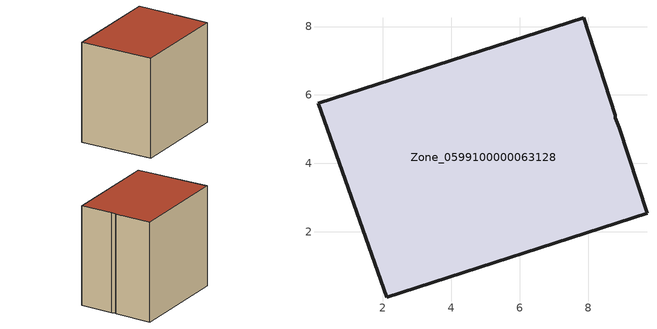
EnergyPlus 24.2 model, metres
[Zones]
Zone_0599100000063128
 floor ground (C_G): 7.88,8.25 8.79,5.41 8.79,5.34 8.91,5.05 9.72,2.54 2.11,0.09 0.12,5.75 z3.92
 wall outside (C_F): 7.88,8.25 0.12,5.75 2.11,0.09 9.72,2.54 8.91,5.05 8.79,5.34 8.79,5.41 7.88,8.25 z3.92:12.09
 roof outside (C_R): 8.79,5.41 7.88,8.25 0.12,5.75 2.11,0.09 9.72,2.54 8.91,5.05 8.79,5.34 z12.09
[BUILDING]
Pand.0599100000063128: North Axis=0; Terrain=City; Loads Convergence Tolerance Value=0.04; Temperature Convergence Tolerance Value=0.4; Solar Distribution=FullExterior; Maximum Number of Warmup Days=25; Minimum Number of Warmup Days=1
[Site:Location]
Rotterdam.The.Hague.AP_ZH_NLD Design_Conditions: Latitude=51.96; Longitude=4.45; Time Zone=1; Elevation=-4.5
[SITE:GROUNDTEMPERATURE:BUILDINGSURFACE]
18, 18, 18, 18, 18, 18, 18, 18, 18, 18, 18, 18
[MATERIAL] Thermal Absorptance=0.9; Solar Absorptance=0.7; Visible Absorptance=0.7
Name | Roughness | Thickness | Conductivity | Density | Specific Heat
G.TI.1965-1974 | MediumSmooth | 0.15 | 0.882353 | 540 | 1210
F.TI.1965-1974 | Rough | 0.3 | 0.697674 | 1920 | 840
R.TI.1965-1974 | MediumRough | 0.2 | 0.232558 | 1500 | 1000
[CONSTRUCTION]
C_G: G.TI.1965-1974
C_F: F.TI.1965-1974
C_R: R.TI.1965-1974
[ZONE]
Zone_0599100000063128: Type=1; Multiplier=1; Ceiling Height=Autocalculate; Volume=Autocalculate; Floor Area=autocalculate; Part of Total Floor Area=Yes
[ZONEINFILTRATION:DESIGNFLOWRATE]
Infil_Zone_0599100000063128: Zone or ZoneList or Space or SpaceList=Zone_0599100000063128; Schedule=AlwaysOn; Design Flow Rate Calculation Method=Flow/Area; Flow Rate per Floor Area=0.003; Constant Term Coefficient=1; Temperature Term Coefficient=0; Velocity Term Coefficient=0; Velocity Squared Term Coefficient=0
[HVACTEMPLATE:ZONE:IDEALLOADSAIRSYSTEM]
Zone_0599100000063128: Maximum Heating Supply Air Temperature=50; Minimum Cooling Supply Air Temperature=13; Maximum Heating Supply Air Humidity Ratio=0.0156; Minimum Cooling Supply Air Humidity Ratio=0.0077; Heating Limit=NoLimit; Cooling Limit=NoLimit; Dehumidification Control Type=ConstantSensibleHeatRatio; Cooling Sensible Heat Ratio=0.7; Dehumidification Setpoint=60; Humidification Control Type=None; Humidification Setpoint=30; Outdoor Air Method=None; Outdoor Air Flow Rate per Person=0.00944; Outdoor Air Flow Rate per Zone Floor Area=0; Outdoor Air Flow Rate per Zone=0; Demand Controlled Ventilation Type=None; Outdoor Air Economizer Type=NoEconomizer; Heat Recovery Type=None; Sensible Heat Recovery Effectiveness=0.7; Latent Heat Recovery Effectiveness=0.65
[ZONECONTROL:THERMOSTAT]
ThermostatControl_Zone_0599100000063128: Zone or ZoneList=Zone_0599100000063128; Control Type Schedule=DualSetpointControlType; Control 1=Thermostat_Zone_0599100000063128; Temperature Difference Between Cutout And Setpoint=0
[THERMOSTATSETPOINT:DUALSETPOINT]
Thermostat_Zone_0599100000063128: Heating Setpoint Temperature Schedule=HeatingSetpoint_Zone_0599100000063128; Cooling Setpoint Temperature Schedule=CoolingSetpoint_Zone_0599100000063128
[SCHEDULE:COMPACT]
HeatingSetpoint_Zone_0599100000063128: Through: 12/31, For: AllDays, Until: 24:00, 21
CoolingSetpoint_Zone_0599100000063128: Through: 12/31, For: AllDays, Until: 24:00, 24
DualSetpointControlType: Through: 12/31, For: AllDays, Until: 24:00, 4
AlwaysOn: Through: 12/31, For: AllDays, Until: 24:00, 1
